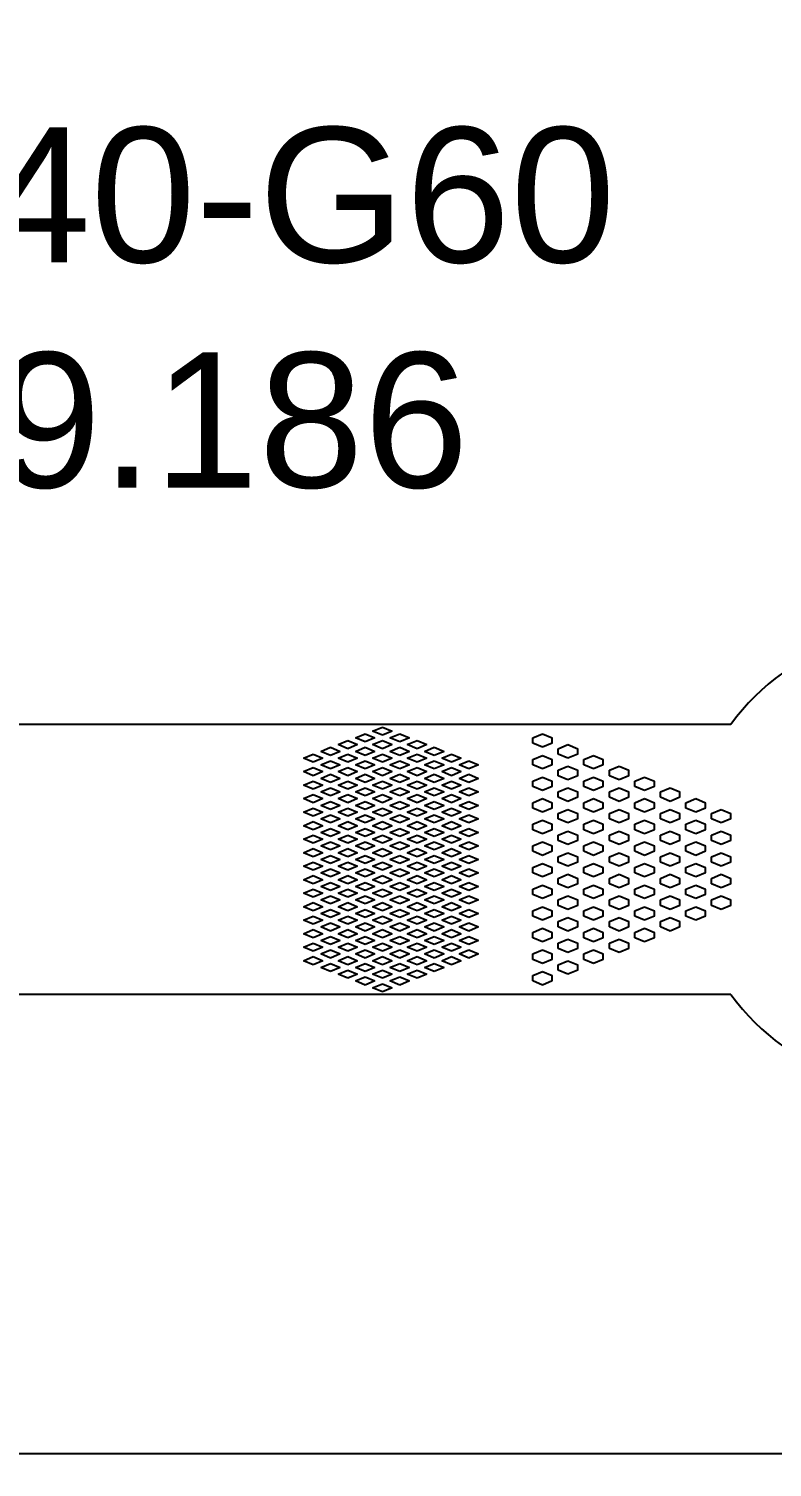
# Model space of a CAD drawing. Header units: inches. Extents: x -271009 to 5700, y -37000 to 38138.
# Drawn here: x -102472 to -99681, y 0 to 5405 of the extents above; entities that cross this region are included whole.
import ezdxf

# ---------------------------------------------------------------- set-up
doc = ezdxf.new("R2010")
doc.units = ezdxf.units.IN
doc.header["$MEASUREMENT"] = 0
doc.styles.get("Standard").update_dxf_attribs({"font": 'arial.ttf'})

msp = doc.modelspace()

# ---------------------------------------------------------------- linework, layer by layer
for p, q in [((-99835.5, 2791.3), (-102791.8, 2791.3)), ((-101180.9, 2765.9), (-101144.3, 2781.1)), ((-101144.3, 2750.7), (-101180.9, 2765.9)), ((-101144.3, 2781.1), (-101107.8, 2765.9)), ((-101107.8, 2765.9), (-101144.3, 2750.7)), ((-101375.8, 2689.8), (-101339.2, 2705)), ((-101339.2, 2705), (-101302.7, 2689.8)), ((-101310.8, 2715.1), (-101274.3, 2730.4)), ((-101274.3, 2699.9), (-101310.8, 2715.1)), ((-101274.3, 2730.4), (-101237.7, 2715.1)), ((-101237.7, 2715.1), (-101274.3, 2699.9)), ((-101245.8, 2740.5), (-101209.3, 2755.7)), ((-101209.3, 2725.3), (-101245.8, 2740.5)), ((-101245.8, 2689.8), (-101209.3, 2705)), ((-101209.3, 2755.7), (-101172.8, 2740.5)), ((-101172.8, 2740.5), (-101209.3, 2725.3)), ((-101209.3, 2705), (-101172.8, 2689.8)), ((-101180.9, 2715.1), (-101144.3, 2730.4)), ((-101144.3, 2699.9), (-101180.9, 2715.1)), ((-101144.3, 2730.4), (-101107.8, 2715.1)), ((-101107.8, 2715.1), (-101144.3, 2699.9)), ((-101115.9, 2740.5), (-101079.4, 2755.7)), ((-101079.4, 2725.3), (-101115.9, 2740.5)), ((-101115.9, 2689.8), (-101079.4, 2705)), ((-101079.4, 2755.7), (-101042.8, 2740.5)), ((-101042.8, 2740.5), (-101079.4, 2725.3)), ((-101079.4, 2705), (-101042.8, 2689.8)), ((-101051, 2715.1), (-101014.4, 2730.4)), ((-101014.4, 2699.9), (-101051, 2715.1)), ((-101014.4, 2730.4), (-100977.9, 2715.1)), ((-100977.9, 2715.1), (-101014.4, 2699.9)), ((-100986, 2689.8), (-100949.5, 2705)), ((-100949.5, 2705), (-100912.9, 2689.8)), ((-100580, 2740.5), (-100543.5, 2755.7)), ((-100580, 2720.2), (-100580, 2740.5)), ((-100543.5, 2705), (-100580, 2720.2)), ((-100543.5, 2755.7), (-100506.9, 2740.5)), ((-100506.9, 2720.2), (-100543.5, 2705)), ((-100506.9, 2720.2), (-100506.9, 2740.5)), ((-100484.1, 2699.9), (-100447.5, 2715.1)), ((-100447.5, 2715.1), (-100411, 2699.9)), ((-101440.7, 2664.4), (-101404.2, 2679.6)), ((-101404.2, 2649.2), (-101440.7, 2664.4)), ((-101404.2, 2679.6), (-101367.6, 2664.4)), ((-101367.6, 2664.4), (-101404.2, 2649.2)), ((-101339.2, 2674.5), (-101375.8, 2689.8)), ((-101375.8, 2639), (-101339.2, 2654.2)), ((-101302.7, 2689.8), (-101339.2, 2674.5)), ((-101339.2, 2654.2), (-101302.7, 2639)), ((-101310.8, 2664.4), (-101274.3, 2679.6)), ((-101274.3, 2649.2), (-101310.8, 2664.4)), ((-101274.3, 2679.6), (-101237.7, 2664.4)), ((-101237.7, 2664.4), (-101274.3, 2649.2)), ((-101209.3, 2674.5), (-101245.8, 2689.8)), ((-101245.8, 2639), (-101209.3, 2654.2)), ((-101172.8, 2689.8), (-101209.3, 2674.5)), ((-101209.3, 2654.2), (-101172.8, 2639)), ((-101180.9, 2664.4), (-101144.3, 2679.6)), ((-101144.3, 2649.2), (-101180.9, 2664.4)), ((-101144.3, 2679.6), (-101107.8, 2664.4)), ((-101107.8, 2664.4), (-101144.3, 2649.2)), ((-101079.4, 2674.5), (-101115.9, 2689.8)), ((-101115.9, 2639), (-101079.4, 2654.2)), ((-101042.8, 2689.8), (-101079.4, 2674.5)), ((-101079.4, 2654.2), (-101042.8, 2639)), ((-101051, 2664.4), (-101014.4, 2679.6)), ((-101014.4, 2649.2), (-101051, 2664.4)), ((-101014.4, 2679.6), (-100977.9, 2664.4)), ((-100977.9, 2664.4), (-101014.4, 2649.2)), ((-100949.5, 2674.5), (-100986, 2689.8)), ((-100986, 2639), (-100949.5, 2654.2)), ((-100912.9, 2689.8), (-100949.5, 2674.5)), ((-100949.5, 2654.2), (-100912.9, 2639)), ((-100921, 2664.4), (-100884.5, 2679.6)), ((-100884.5, 2649.2), (-100921, 2664.4)), ((-100884.5, 2679.6), (-100848, 2664.4)), ((-100848, 2664.4), (-100884.5, 2649.2)), ((-100856.1, 2639), (-100819.5, 2654.2)), ((-100819.5, 2654.2), (-100783, 2639)), ((-100580, 2659.3), (-100543.5, 2674.5)), ((-100580, 2639), (-100580, 2659.3)), ((-100543.5, 2674.5), (-100506.9, 2659.3)), ((-100506.9, 2639), (-100506.9, 2659.3)), ((-100484.1, 2679.6), (-100484.1, 2699.9)), ((-100447.5, 2664.4), (-100484.1, 2679.6)), ((-100411, 2679.6), (-100447.5, 2664.4)), ((-100411, 2679.6), (-100411, 2699.9)), ((-100388.2, 2659.3), (-100351.6, 2674.5)), ((-100388.2, 2639), (-100388.2, 2659.3)), ((-100351.6, 2674.5), (-100315.1, 2659.3)), ((-100315.1, 2639), (-100315.1, 2659.3)), ((-101440.7, 2613.6), (-101404.2, 2628.9)), ((-101404.2, 2598.4), (-101440.7, 2613.6)), ((-101404.2, 2628.9), (-101367.6, 2613.6)), ((-101367.6, 2613.6), (-101404.2, 2598.4)), ((-101339.2, 2623.8), (-101375.8, 2639)), ((-101375.8, 2588.3), (-101339.2, 2603.5)), ((-101302.7, 2639), (-101339.2, 2623.8)), ((-101339.2, 2603.5), (-101302.7, 2588.3)), ((-101310.8, 2613.6), (-101274.3, 2628.9)), ((-101274.3, 2598.4), (-101310.8, 2613.6)), ((-101274.3, 2628.9), (-101237.7, 2613.6)), ((-101237.7, 2613.6), (-101274.3, 2598.4)), ((-101209.3, 2623.8), (-101245.8, 2639)), ((-101245.8, 2588.3), (-101209.3, 2603.5)), ((-101172.8, 2639), (-101209.3, 2623.8)), ((-101209.3, 2603.5), (-101172.8, 2588.3)), ((-101180.9, 2613.6), (-101144.3, 2628.9)), ((-101144.3, 2598.4), (-101180.9, 2613.6)), ((-101144.3, 2628.9), (-101107.8, 2613.6)), ((-101107.8, 2613.6), (-101144.3, 2598.4)), ((-101079.4, 2623.8), (-101115.9, 2639)), ((-101115.9, 2588.3), (-101079.4, 2603.5)), ((-101042.8, 2639), (-101079.4, 2623.8)), ((-101079.4, 2603.5), (-101042.8, 2588.3)), ((-101051, 2613.6), (-101014.4, 2628.9)), ((-101014.4, 2598.4), (-101051, 2613.6)), ((-101014.4, 2628.9), (-100977.9, 2613.6)), ((-100977.9, 2613.6), (-101014.4, 2598.4)), ((-100949.5, 2623.8), (-100986, 2639)), ((-100986, 2588.3), (-100949.5, 2603.5)), ((-100912.9, 2639), (-100949.5, 2623.8)), ((-100949.5, 2603.5), (-100912.9, 2588.3)), ((-100921, 2613.6), (-100884.5, 2628.9)), ((-100884.5, 2598.4), (-100921, 2613.6)), ((-100884.5, 2628.9), (-100848, 2613.6)), ((-100848, 2613.6), (-100884.5, 2598.4)), ((-100819.5, 2623.8), (-100856.1, 2639)), ((-100856.1, 2588.3), (-100819.5, 2603.5)), ((-100783, 2639), (-100819.5, 2623.8)), ((-100819.5, 2603.5), (-100783, 2588.3)), ((-100543.5, 2623.8), (-100580, 2639)), ((-100506.9, 2639), (-100543.5, 2623.8)), ((-100484.1, 2618.7), (-100447.5, 2633.9)), ((-100484.1, 2598.4), (-100484.1, 2618.7)), ((-100447.5, 2583.2), (-100484.1, 2598.4)), ((-100447.5, 2633.9), (-100411, 2618.7)), ((-100411, 2598.4), (-100447.5, 2583.2)), ((-100411, 2598.4), (-100411, 2618.7)), ((-100351.6, 2623.8), (-100388.2, 2639)), ((-100315.1, 2639), (-100351.6, 2623.8)), ((-100292.2, 2618.7), (-100255.7, 2633.9)), ((-100292.2, 2598.4), (-100292.2, 2618.7)), ((-100255.7, 2583.2), (-100292.2, 2598.4)), ((-100255.7, 2633.9), (-100219.2, 2618.7)), ((-100219.2, 2598.4), (-100255.7, 2583.2)), ((-100219.2, 2598.4), (-100219.2, 2618.7)), ((-101440.7, 2562.9), (-101404.2, 2578.1)), ((-101404.2, 2547.7), (-101440.7, 2562.9)), ((-101404.2, 2578.1), (-101367.6, 2562.9)), ((-101367.6, 2562.9), (-101404.2, 2547.7)), ((-101339.2, 2573), (-101375.8, 2588.3)), ((-101375.8, 2537.5), (-101339.2, 2552.7)), ((-101302.7, 2588.3), (-101339.2, 2573)), ((-101339.2, 2552.7), (-101302.7, 2537.5)), ((-101310.8, 2562.9), (-101274.3, 2578.1)), ((-101274.3, 2547.7), (-101310.8, 2562.9)), ((-101274.3, 2578.1), (-101237.7, 2562.9)), ((-101237.7, 2562.9), (-101274.3, 2547.7)), ((-101209.3, 2573), (-101245.8, 2588.3)), ((-101245.8, 2537.5), (-101209.3, 2552.7)), ((-101172.8, 2588.3), (-101209.3, 2573)), ((-101209.3, 2552.7), (-101172.8, 2537.5)), ((-101180.9, 2562.9), (-101144.3, 2578.1)), ((-101144.3, 2547.7), (-101180.9, 2562.9)), ((-101144.3, 2578.1), (-101107.8, 2562.9)), ((-101107.8, 2562.9), (-101144.3, 2547.7)), ((-101079.4, 2573), (-101115.9, 2588.3)), ((-101115.9, 2537.5), (-101079.4, 2552.7)), ((-101042.8, 2588.3), (-101079.4, 2573)), ((-101079.4, 2552.7), (-101042.8, 2537.5)), ((-101051, 2562.9), (-101014.4, 2578.1)), ((-101014.4, 2547.7), (-101051, 2562.9)), ((-101014.4, 2578.1), (-100977.9, 2562.9)), ((-100977.9, 2562.9), (-101014.4, 2547.7)), ((-100949.5, 2573), (-100986, 2588.3)), ((-100986, 2537.5), (-100949.5, 2552.7)), ((-100912.9, 2588.3), (-100949.5, 2573)), ((-100949.5, 2552.7), (-100912.9, 2537.5)), ((-100921, 2562.9), (-100884.5, 2578.1)), ((-100884.5, 2547.7), (-100921, 2562.9)), ((-100884.5, 2578.1), (-100848, 2562.9)), ((-100848, 2562.9), (-100884.5, 2547.7)), ((-100819.5, 2573), (-100856.1, 2588.3)), ((-100856.1, 2537.5), (-100819.5, 2552.7)), ((-100783, 2588.3), (-100819.5, 2573)), ((-100819.5, 2552.7), (-100783, 2537.5)), ((-100580, 2578.1), (-100543.5, 2593.3)), ((-100580, 2557.8), (-100580, 2578.1)), ((-100543.5, 2542.6), (-100580, 2557.8)), ((-100543.5, 2593.3), (-100506.9, 2578.1)), ((-100506.9, 2557.8), (-100543.5, 2542.6)), ((-100506.9, 2557.8), (-100506.9, 2578.1)), ((-100484.1, 2537.5), (-100447.5, 2552.7)), ((-100447.5, 2552.7), (-100411, 2537.5)), ((-100388.2, 2578.1), (-100351.6, 2593.3)), ((-100388.2, 2557.8), (-100388.2, 2578.1)), ((-100351.6, 2542.6), (-100388.2, 2557.8)), ((-100351.6, 2593.3), (-100315.1, 2578.1)), ((-100315.1, 2557.8), (-100351.6, 2542.6)), ((-100315.1, 2557.8), (-100315.1, 2578.1)), ((-100292.2, 2537.5), (-100255.7, 2552.7)), ((-100255.7, 2552.7), (-100219.2, 2537.5)), ((-100196.3, 2578.1), (-100159.8, 2593.3)), ((-100196.3, 2557.8), (-100196.3, 2578.1)), ((-100159.8, 2542.6), (-100196.3, 2557.8)), ((-100159.8, 2593.3), (-100123.2, 2578.1)), ((-100123.2, 2557.8), (-100159.8, 2542.6)), ((-100123.2, 2557.8), (-100123.2, 2578.1)), ((-100100.4, 2537.5), (-100063.9, 2552.7)), ((-100063.9, 2552.7), (-100027.3, 2537.5)), ((-101440.7, 2512.1), (-101404.2, 2527.4)), ((-101404.2, 2496.9), (-101440.7, 2512.1)), ((-101404.2, 2527.4), (-101367.6, 2512.1)), ((-101367.6, 2512.1), (-101404.2, 2496.9)), ((-101339.2, 2522.3), (-101375.8, 2537.5)), ((-101375.8, 2486.8), (-101339.2, 2502)), ((-101339.2, 2471.5), (-101375.8, 2486.8)), ((-101302.7, 2537.5), (-101339.2, 2522.3)), ((-101339.2, 2502), (-101302.7, 2486.8)), ((-101302.7, 2486.8), (-101339.2, 2471.5)), ((-101310.8, 2512.1), (-101274.3, 2527.4)), ((-101274.3, 2496.9), (-101310.8, 2512.1)), ((-101274.3, 2527.4), (-101237.7, 2512.1)), ((-101237.7, 2512.1), (-101274.3, 2496.9)), ((-101209.3, 2522.3), (-101245.8, 2537.5)), ((-101245.8, 2486.8), (-101209.3, 2502)), ((-101209.3, 2471.5), (-101245.8, 2486.8)), ((-101172.8, 2537.5), (-101209.3, 2522.3)), ((-101209.3, 2502), (-101172.8, 2486.8)), ((-101172.8, 2486.8), (-101209.3, 2471.5)), ((-101180.9, 2512.1), (-101144.3, 2527.4)), ((-101144.3, 2496.9), (-101180.9, 2512.1)), ((-101144.3, 2527.4), (-101107.8, 2512.1)), ((-101107.8, 2512.1), (-101144.3, 2496.9)), ((-101079.4, 2522.3), (-101115.9, 2537.5)), ((-101115.9, 2486.8), (-101079.4, 2502)), ((-101079.4, 2471.5), (-101115.9, 2486.8)), ((-101042.8, 2537.5), (-101079.4, 2522.3)), ((-101079.4, 2502), (-101042.8, 2486.8)), ((-101042.8, 2486.8), (-101079.4, 2471.5)), ((-101051, 2512.1), (-101014.4, 2527.4)), ((-101014.4, 2496.9), (-101051, 2512.1)), ((-101014.4, 2527.4), (-100977.9, 2512.1)), ((-100977.9, 2512.1), (-101014.4, 2496.9)), ((-100949.5, 2522.3), (-100986, 2537.5)), ((-100986, 2486.8), (-100949.5, 2502)), ((-100949.5, 2471.5), (-100986, 2486.8)), ((-100912.9, 2537.5), (-100949.5, 2522.3)), ((-100949.5, 2502), (-100912.9, 2486.8)), ((-100912.9, 2486.8), (-100949.5, 2471.5)), ((-100921, 2512.1), (-100884.5, 2527.4)), ((-100884.5, 2496.9), (-100921, 2512.1)), ((-100884.5, 2527.4), (-100848, 2512.1)), ((-100848, 2512.1), (-100884.5, 2496.9)), ((-100819.5, 2522.3), (-100856.1, 2537.5)), ((-100856.1, 2486.8), (-100819.5, 2502)), ((-100819.5, 2471.5), (-100856.1, 2486.8)), ((-100783, 2537.5), (-100819.5, 2522.3)), ((-100819.5, 2502), (-100783, 2486.8)), ((-100783, 2486.8), (-100819.5, 2471.5)), ((-100580, 2496.9), (-100543.5, 2512.1)), ((-100580, 2476.6), (-100580, 2496.9)), ((-100543.5, 2512.1), (-100506.9, 2496.9)), ((-100506.9, 2476.6), (-100506.9, 2496.9)), ((-100484.1, 2517.2), (-100484.1, 2537.5)), ((-100447.5, 2502), (-100484.1, 2517.2)), ((-100411, 2517.2), (-100447.5, 2502)), ((-100411, 2517.2), (-100411, 2537.5)), ((-100388.2, 2496.9), (-100351.6, 2512.1)), ((-100388.2, 2476.6), (-100388.2, 2496.9)), ((-100351.6, 2512.1), (-100315.1, 2496.9)), ((-100315.1, 2476.6), (-100315.1, 2496.9)), ((-100292.2, 2517.2), (-100292.2, 2537.5)), ((-100255.7, 2502), (-100292.2, 2517.2)), ((-100219.2, 2517.2), (-100255.7, 2502)), ((-100219.2, 2517.2), (-100219.2, 2537.5)), ((-100196.3, 2496.9), (-100159.8, 2512.1)), ((-100196.3, 2476.6), (-100196.3, 2496.9)), ((-100159.8, 2512.1), (-100123.2, 2496.9)), ((-100123.2, 2476.6), (-100123.2, 2496.9)), ((-100100.4, 2517.2), (-100100.4, 2537.5)), ((-100063.9, 2502), (-100100.4, 2517.2)), ((-100027.3, 2517.2), (-100063.9, 2502)), ((-100027.3, 2517.2), (-100027.3, 2537.5)), ((-100004.5, 2496.9), (-99968, 2512.1)), ((-100004.5, 2476.6), (-100004.5, 2496.9)), ((-99968, 2512.1), (-99931.4, 2496.9)), ((-99931.4, 2476.6), (-99931.4, 2496.9)), ((-101440.7, 2461.4), (-101404.2, 2476.6)), ((-101404.2, 2446.2), (-101440.7, 2461.4)), ((-101404.2, 2476.6), (-101367.6, 2461.4)), ((-101367.6, 2461.4), (-101404.2, 2446.2)), ((-101375.8, 2436), (-101339.2, 2451.2)), ((-101339.2, 2420.8), (-101375.8, 2436)), ((-101339.2, 2451.2), (-101302.7, 2436)), ((-101302.7, 2436), (-101339.2, 2420.8)), ((-101310.8, 2461.4), (-101274.3, 2476.6)), ((-101274.3, 2446.2), (-101310.8, 2461.4)), ((-101274.3, 2476.6), (-101237.7, 2461.4)), ((-101237.7, 2461.4), (-101274.3, 2446.2)), ((-101245.8, 2436), (-101209.3, 2451.2)), ((-101209.3, 2420.8), (-101245.8, 2436)), ((-101209.3, 2451.2), (-101172.8, 2436)), ((-101172.8, 2436), (-101209.3, 2420.8)), ((-101180.9, 2461.4), (-101144.3, 2476.6)), ((-101144.3, 2446.2), (-101180.9, 2461.4)), ((-101144.3, 2476.6), (-101107.8, 2461.4)), ((-101107.8, 2461.4), (-101144.3, 2446.2)), ((-101115.9, 2436), (-101079.4, 2451.2)), ((-101079.4, 2420.8), (-101115.9, 2436)), ((-101079.4, 2451.2), (-101042.8, 2436)), ((-101042.8, 2436), (-101079.4, 2420.8)), ((-101051, 2461.4), (-101014.4, 2476.6)), ((-101014.4, 2446.2), (-101051, 2461.4)), ((-101014.4, 2476.6), (-100977.9, 2461.4)), ((-100977.9, 2461.4), (-101014.4, 2446.2)), ((-100986, 2436), (-100949.5, 2451.2)), ((-100949.5, 2420.8), (-100986, 2436)), ((-100949.5, 2451.2), (-100912.9, 2436)), ((-100912.9, 2436), (-100949.5, 2420.8)), ((-100921, 2461.4), (-100884.5, 2476.6)), ((-100884.5, 2446.2), (-100921, 2461.4)), ((-100884.5, 2476.6), (-100848, 2461.4)), ((-100848, 2461.4), (-100884.5, 2446.2)), ((-100856.1, 2436), (-100819.5, 2451.2)), ((-100819.5, 2420.8), (-100856.1, 2436)), ((-100819.5, 2451.2), (-100783, 2436)), ((-100783, 2436), (-100819.5, 2420.8)), ((-100543.5, 2461.4), (-100580, 2476.6)), ((-100506.9, 2476.6), (-100543.5, 2461.4)), ((-100484.1, 2456.3), (-100447.5, 2471.5)), ((-100484.1, 2436), (-100484.1, 2456.3)), ((-100447.5, 2420.8), (-100484.1, 2436)), ((-100447.5, 2471.5), (-100411, 2456.3)), ((-100411, 2436), (-100447.5, 2420.8)), ((-100411, 2436), (-100411, 2456.3)), ((-100351.6, 2461.4), (-100388.2, 2476.6)), ((-100315.1, 2476.6), (-100351.6, 2461.4)), ((-100292.2, 2456.3), (-100255.7, 2471.5)), ((-100292.2, 2436), (-100292.2, 2456.3)), ((-100255.7, 2420.8), (-100292.2, 2436)), ((-100255.7, 2471.5), (-100219.2, 2456.3)), ((-100219.2, 2436), (-100255.7, 2420.8)), ((-100219.2, 2436), (-100219.2, 2456.3)), ((-100159.8, 2461.4), (-100196.3, 2476.6)), ((-100123.2, 2476.6), (-100159.8, 2461.4)), ((-100100.4, 2456.3), (-100063.9, 2471.5)), ((-100100.4, 2436), (-100100.4, 2456.3)), ((-100063.9, 2420.8), (-100100.4, 2436)), ((-100063.9, 2471.5), (-100027.3, 2456.3)), ((-100027.3, 2436), (-100063.9, 2420.8)), ((-100027.3, 2436), (-100027.3, 2456.3)), ((-99968, 2461.4), (-100004.5, 2476.6)), ((-99931.4, 2476.6), (-99968, 2461.4)), ((-99908.6, 2456.3), (-99872, 2471.5)), ((-99908.6, 2436), (-99908.6, 2456.3)), ((-99872, 2420.8), (-99908.6, 2436)), ((-99872, 2471.5), (-99835.5, 2456.3)), ((-99835.5, 2436), (-99872, 2420.8)), ((-99835.5, 2436), (-99835.5, 2456.3)), ((-101440.7, 2410.6), (-101404.2, 2425.9)), ((-101404.2, 2395.4), (-101440.7, 2410.6)), ((-101404.2, 2425.9), (-101367.6, 2410.6)), ((-101367.6, 2410.6), (-101404.2, 2395.4)), ((-101375.8, 2385.3), (-101339.2, 2400.5)), ((-101339.2, 2370), (-101375.8, 2385.3)), ((-101339.2, 2400.5), (-101302.7, 2385.3)), ((-101302.7, 2385.3), (-101339.2, 2370)), ((-101310.8, 2410.6), (-101274.3, 2425.9)), ((-101274.3, 2395.4), (-101310.8, 2410.6)), ((-101274.3, 2425.9), (-101237.7, 2410.6)), ((-101237.7, 2410.6), (-101274.3, 2395.4)), ((-101245.8, 2385.3), (-101209.3, 2400.5)), ((-101209.3, 2370), (-101245.8, 2385.3)), ((-101209.3, 2400.5), (-101172.8, 2385.3)), ((-101172.8, 2385.3), (-101209.3, 2370)), ((-101180.9, 2410.6), (-101144.3, 2425.9)), ((-101144.3, 2395.4), (-101180.9, 2410.6)), ((-101144.3, 2425.9), (-101107.8, 2410.6)), ((-101107.8, 2410.6), (-101144.3, 2395.4)), ((-101115.9, 2385.3), (-101079.4, 2400.5)), ((-101079.4, 2370), (-101115.9, 2385.3)), ((-101079.4, 2400.5), (-101042.8, 2385.3)), ((-101042.8, 2385.3), (-101079.4, 2370)), ((-101051, 2410.6), (-101014.4, 2425.9)), ((-101014.4, 2395.4), (-101051, 2410.6)), ((-101014.4, 2425.9), (-100977.9, 2410.6)), ((-100977.9, 2410.6), (-101014.4, 2395.4)), ((-100986, 2385.3), (-100949.5, 2400.5)), ((-100949.5, 2370), (-100986, 2385.3)), ((-100949.5, 2400.5), (-100912.9, 2385.3)), ((-100912.9, 2385.3), (-100949.5, 2370)), ((-100921, 2410.6), (-100884.5, 2425.9)), ((-100884.5, 2395.4), (-100921, 2410.6)), ((-100884.5, 2425.9), (-100848, 2410.6)), ((-100848, 2410.6), (-100884.5, 2395.4)), ((-100856.1, 2385.3), (-100819.5, 2400.5)), ((-100819.5, 2370), (-100856.1, 2385.3)), ((-100819.5, 2400.5), (-100783, 2385.3)), ((-100783, 2385.3), (-100819.5, 2370)), ((-100580, 2415.7), (-100543.5, 2430.9)), ((-100580, 2395.4), (-100580, 2415.7)), ((-100543.5, 2380.2), (-100580, 2395.4)), ((-100543.5, 2430.9), (-100506.9, 2415.7)), ((-100506.9, 2395.4), (-100543.5, 2380.2)), ((-100506.9, 2395.4), (-100506.9, 2415.7)), ((-100484.1, 2375.1), (-100447.5, 2390.3)), ((-100447.5, 2390.3), (-100411, 2375.1)), ((-100388.2, 2415.7), (-100351.6, 2430.9)), ((-100388.2, 2395.4), (-100388.2, 2415.7)), ((-100351.6, 2380.2), (-100388.2, 2395.4)), ((-100351.6, 2430.9), (-100315.1, 2415.7)), ((-100315.1, 2395.4), (-100351.6, 2380.2)), ((-100315.1, 2395.4), (-100315.1, 2415.7)), ((-100292.2, 2375.1), (-100255.7, 2390.3)), ((-100255.7, 2390.3), (-100219.2, 2375.1)), ((-100196.3, 2415.7), (-100159.8, 2430.9)), ((-100196.3, 2395.4), (-100196.3, 2415.7)), ((-100159.8, 2380.2), (-100196.3, 2395.4)), ((-100159.8, 2430.9), (-100123.2, 2415.7)), ((-100123.2, 2395.4), (-100159.8, 2380.2)), ((-100123.2, 2395.4), (-100123.2, 2415.7)), ((-100100.4, 2375.1), (-100063.9, 2390.3)), ((-100063.9, 2390.3), (-100027.3, 2375.1)), ((-100004.5, 2415.7), (-99968, 2430.9)), ((-100004.5, 2395.4), (-100004.5, 2415.7)), ((-99968, 2380.2), (-100004.5, 2395.4)), ((-99968, 2430.9), (-99931.4, 2415.7)), ((-99931.4, 2395.4), (-99968, 2380.2)), ((-99931.4, 2395.4), (-99931.4, 2415.7)), ((-99908.6, 2375.1), (-99872, 2390.3)), ((-99872, 2390.3), (-99835.5, 2375.1)), ((-101440.7, 2359.9), (-101404.2, 2375.1)), ((-101404.2, 2344.7), (-101440.7, 2359.9)), ((-101440.7, 2309.1), (-101404.2, 2324.4)), ((-101404.2, 2375.1), (-101367.6, 2359.9)), ((-101367.6, 2359.9), (-101404.2, 2344.7)), ((-101404.2, 2324.4), (-101367.6, 2309.1)), ((-101375.8, 2334.5), (-101339.2, 2349.7)), ((-101339.2, 2319.3), (-101375.8, 2334.5)), ((-101339.2, 2349.7), (-101302.7, 2334.5)), ((-101302.7, 2334.5), (-101339.2, 2319.3)), ((-101310.8, 2359.9), (-101274.3, 2375.1)), ((-101274.3, 2344.7), (-101310.8, 2359.9)), ((-101310.8, 2309.1), (-101274.3, 2324.4)), ((-101274.3, 2375.1), (-101237.7, 2359.9)), ((-101237.7, 2359.9), (-101274.3, 2344.7)), ((-101274.3, 2324.4), (-101237.7, 2309.1)), ((-101245.8, 2334.5), (-101209.3, 2349.7)), ((-101209.3, 2319.3), (-101245.8, 2334.5)), ((-101209.3, 2349.7), (-101172.8, 2334.5)), ((-101172.8, 2334.5), (-101209.3, 2319.3)), ((-101180.9, 2359.9), (-101144.3, 2375.1)), ((-101144.3, 2344.7), (-101180.9, 2359.9)), ((-101180.9, 2309.1), (-101144.3, 2324.4)), ((-101144.3, 2375.1), (-101107.8, 2359.9)), ((-101107.8, 2359.9), (-101144.3, 2344.7)), ((-101144.3, 2324.4), (-101107.8, 2309.1)), ((-101115.9, 2334.5), (-101079.4, 2349.7)), ((-101079.4, 2319.3), (-101115.9, 2334.5)), ((-101079.4, 2349.7), (-101042.8, 2334.5)), ((-101042.8, 2334.5), (-101079.4, 2319.3)), ((-101051, 2359.9), (-101014.4, 2375.1)), ((-101014.4, 2344.7), (-101051, 2359.9)), ((-101051, 2309.1), (-101014.4, 2324.4)), ((-101014.4, 2375.1), (-100977.9, 2359.9)), ((-100977.9, 2359.9), (-101014.4, 2344.7)), ((-101014.4, 2324.4), (-100977.9, 2309.1)), ((-100986, 2334.5), (-100949.5, 2349.7)), ((-100949.5, 2319.3), (-100986, 2334.5)), ((-100949.5, 2349.7), (-100912.9, 2334.5)), ((-100912.9, 2334.5), (-100949.5, 2319.3)), ((-100921, 2359.9), (-100884.5, 2375.1)), ((-100884.5, 2344.7), (-100921, 2359.9)), ((-100921, 2309.1), (-100884.5, 2324.4)), ((-100884.5, 2375.1), (-100848, 2359.9)), ((-100848, 2359.9), (-100884.5, 2344.7)), ((-100884.5, 2324.4), (-100848, 2309.1)), ((-100856.1, 2334.5), (-100819.5, 2349.7)), ((-100819.5, 2319.3), (-100856.1, 2334.5)), ((-100819.5, 2349.7), (-100783, 2334.5)), ((-100783, 2334.5), (-100819.5, 2319.3)), ((-100580, 2334.5), (-100543.5, 2349.7)), ((-100580, 2314.2), (-100580, 2334.5)), ((-100543.5, 2349.7), (-100506.9, 2334.5)), ((-100506.9, 2314.2), (-100506.9, 2334.5)), ((-100484.1, 2354.8), (-100484.1, 2375.1)), ((-100447.5, 2339.6), (-100484.1, 2354.8)), ((-100411, 2354.8), (-100447.5, 2339.6)), ((-100411, 2354.8), (-100411, 2375.1)), ((-100388.2, 2334.5), (-100351.6, 2349.7)), ((-100388.2, 2314.2), (-100388.2, 2334.5)), ((-100351.6, 2349.7), (-100315.1, 2334.5)), ((-100315.1, 2314.2), (-100315.1, 2334.5)), ((-100292.2, 2354.8), (-100292.2, 2375.1)), ((-100255.7, 2339.6), (-100292.2, 2354.8)), ((-100219.2, 2354.8), (-100255.7, 2339.6)), ((-100219.2, 2354.8), (-100219.2, 2375.1)), ((-100196.3, 2334.5), (-100159.8, 2349.7)), ((-100196.3, 2314.2), (-100196.3, 2334.5)), ((-100159.8, 2349.7), (-100123.2, 2334.5)), ((-100123.2, 2314.2), (-100123.2, 2334.5)), ((-100100.4, 2354.8), (-100100.4, 2375.1)), ((-100063.9, 2339.6), (-100100.4, 2354.8)), ((-100027.3, 2354.8), (-100063.9, 2339.6)), ((-100027.3, 2354.8), (-100027.3, 2375.1)), ((-100004.5, 2334.5), (-99968, 2349.7)), ((-100004.5, 2314.2), (-100004.5, 2334.5)), ((-99968, 2349.7), (-99931.4, 2334.5)), ((-99931.4, 2314.2), (-99931.4, 2334.5)), ((-99908.6, 2354.8), (-99908.6, 2375.1)), ((-99872, 2339.6), (-99908.6, 2354.8)), ((-99835.5, 2354.8), (-99872, 2339.6)), ((-99835.5, 2354.8), (-99835.5, 2375.1)), ((-101404.2, 2293.9), (-101440.7, 2309.1)), ((-101440.7, 2258.4), (-101404.2, 2273.6)), ((-101367.6, 2309.1), (-101404.2, 2293.9)), ((-101404.2, 2273.6), (-101367.6, 2258.4)), ((-101375.8, 2283.8), (-101339.2, 2299)), ((-101339.2, 2268.5), (-101375.8, 2283.8)), ((-101339.2, 2299), (-101302.7, 2283.8)), ((-101302.7, 2283.8), (-101339.2, 2268.5)), ((-101274.3, 2293.9), (-101310.8, 2309.1)), ((-101310.8, 2258.4), (-101274.3, 2273.6)), ((-101237.7, 2309.1), (-101274.3, 2293.9)), ((-101274.3, 2273.6), (-101237.7, 2258.4)), ((-101245.8, 2283.8), (-101209.3, 2299)), ((-101209.3, 2268.5), (-101245.8, 2283.8)), ((-101209.3, 2299), (-101172.8, 2283.8)), ((-101172.8, 2283.8), (-101209.3, 2268.5)), ((-101144.3, 2293.9), (-101180.9, 2309.1)), ((-101180.9, 2258.4), (-101144.3, 2273.6)), ((-101107.8, 2309.1), (-101144.3, 2293.9)), ((-101144.3, 2273.6), (-101107.8, 2258.4)), ((-101115.9, 2283.8), (-101079.4, 2299)), ((-101079.4, 2268.5), (-101115.9, 2283.8)), ((-101079.4, 2299), (-101042.8, 2283.8)), ((-101042.8, 2283.8), (-101079.4, 2268.5)), ((-101014.4, 2293.9), (-101051, 2309.1)), ((-101051, 2258.4), (-101014.4, 2273.6)), ((-100977.9, 2309.1), (-101014.4, 2293.9)), ((-101014.4, 2273.6), (-100977.9, 2258.4)), ((-100986, 2283.8), (-100949.5, 2299)), ((-100949.5, 2268.5), (-100986, 2283.8)), ((-100949.5, 2299), (-100912.9, 2283.8)), ((-100912.9, 2283.8), (-100949.5, 2268.5)), ((-100884.5, 2293.9), (-100921, 2309.1)), ((-100921, 2258.4), (-100884.5, 2273.6)), ((-100848, 2309.1), (-100884.5, 2293.9)), ((-100884.5, 2273.6), (-100848, 2258.4)), ((-100856.1, 2283.8), (-100819.5, 2299)), ((-100819.5, 2268.5), (-100856.1, 2283.8)), ((-100819.5, 2299), (-100783, 2283.8)), ((-100783, 2283.8), (-100819.5, 2268.5)), ((-100543.5, 2299), (-100580, 2314.2)), ((-100506.9, 2314.2), (-100543.5, 2299)), ((-100484.1, 2293.9), (-100447.5, 2309.1)), ((-100484.1, 2273.6), (-100484.1, 2293.9)), ((-100447.5, 2258.4), (-100484.1, 2273.6)), ((-100447.5, 2309.1), (-100411, 2293.9)), ((-100411, 2273.6), (-100447.5, 2258.4)), ((-100411, 2273.6), (-100411, 2293.9)), ((-100351.6, 2299), (-100388.2, 2314.2)), ((-100315.1, 2314.2), (-100351.6, 2299)), ((-100292.2, 2293.9), (-100255.7, 2309.1)), ((-100292.2, 2273.6), (-100292.2, 2293.9)), ((-100255.7, 2258.4), (-100292.2, 2273.6)), ((-100255.7, 2309.1), (-100219.2, 2293.9)), ((-100219.2, 2273.6), (-100255.7, 2258.4)), ((-100219.2, 2273.6), (-100219.2, 2293.9)), ((-100159.8, 2299), (-100196.3, 2314.2)), ((-100123.2, 2314.2), (-100159.8, 2299)), ((-100100.4, 2293.9), (-100063.9, 2309.1)), ((-100100.4, 2273.6), (-100100.4, 2293.9)), ((-100063.9, 2258.4), (-100100.4, 2273.6)), ((-100063.9, 2309.1), (-100027.3, 2293.9)), ((-100027.3, 2273.6), (-100063.9, 2258.4)), ((-100027.3, 2273.6), (-100027.3, 2293.9)), ((-99968, 2299), (-100004.5, 2314.2)), ((-99931.4, 2314.2), (-99968, 2299)), ((-99908.6, 2293.9), (-99872, 2309.1)), ((-99908.6, 2273.6), (-99908.6, 2293.9)), ((-99872, 2258.4), (-99908.6, 2273.6)), ((-99872, 2309.1), (-99835.5, 2293.9)), ((-99835.5, 2273.6), (-99872, 2258.4)), ((-99835.5, 2273.6), (-99835.5, 2293.9)), ((-101404.2, 2243.2), (-101440.7, 2258.4)), ((-101440.7, 2207.6), (-101404.2, 2222.9)), ((-101367.6, 2258.4), (-101404.2, 2243.2)), ((-101404.2, 2222.9), (-101367.6, 2207.6)), ((-101375.8, 2233), (-101339.2, 2248.2)), ((-101339.2, 2217.8), (-101375.8, 2233)), ((-101339.2, 2248.2), (-101302.7, 2233)), ((-101302.7, 2233), (-101339.2, 2217.8)), ((-101274.3, 2243.2), (-101310.8, 2258.4)), ((-101310.8, 2207.6), (-101274.3, 2222.9)), ((-101237.7, 2258.4), (-101274.3, 2243.2)), ((-101274.3, 2222.9), (-101237.7, 2207.6)), ((-101245.8, 2233), (-101209.3, 2248.2)), ((-101209.3, 2217.8), (-101245.8, 2233)), ((-101209.3, 2248.2), (-101172.8, 2233)), ((-101172.8, 2233), (-101209.3, 2217.8)), ((-101144.3, 2243.2), (-101180.9, 2258.4)), ((-101180.9, 2207.6), (-101144.3, 2222.9)), ((-101107.8, 2258.4), (-101144.3, 2243.2)), ((-101144.3, 2222.9), (-101107.8, 2207.6)), ((-101115.9, 2233), (-101079.4, 2248.2)), ((-101079.4, 2217.8), (-101115.9, 2233)), ((-101079.4, 2248.2), (-101042.8, 2233)), ((-101042.8, 2233), (-101079.4, 2217.8)), ((-101014.4, 2243.2), (-101051, 2258.4)), ((-101051, 2207.6), (-101014.4, 2222.9)), ((-100977.9, 2258.4), (-101014.4, 2243.2)), ((-101014.4, 2222.9), (-100977.9, 2207.6)), ((-100986, 2233), (-100949.5, 2248.2)), ((-100949.5, 2217.8), (-100986, 2233)), ((-100949.5, 2248.2), (-100912.9, 2233)), ((-100912.9, 2233), (-100949.5, 2217.8)), ((-100884.5, 2243.2), (-100921, 2258.4)), ((-100921, 2207.6), (-100884.5, 2222.9)), ((-100848, 2258.4), (-100884.5, 2243.2)), ((-100884.5, 2222.9), (-100848, 2207.6)), ((-100856.1, 2233), (-100819.5, 2248.2)), ((-100819.5, 2217.8), (-100856.1, 2233)), ((-100819.5, 2248.2), (-100783, 2233)), ((-100783, 2233), (-100819.5, 2217.8)), ((-100580, 2253.3), (-100543.5, 2268.5)), ((-100580, 2233), (-100580, 2253.3)), ((-100543.5, 2217.8), (-100580, 2233)), ((-100543.5, 2268.5), (-100506.9, 2253.3)), ((-100506.9, 2233), (-100543.5, 2217.8)), ((-100506.9, 2233), (-100506.9, 2253.3)), ((-100484.1, 2212.7), (-100447.5, 2227.9)), ((-100447.5, 2227.9), (-100411, 2212.7)), ((-100388.2, 2253.3), (-100351.6, 2268.5)), ((-100388.2, 2233), (-100388.2, 2253.3)), ((-100351.6, 2217.8), (-100388.2, 2233)), ((-100351.6, 2268.5), (-100315.1, 2253.3)), ((-100315.1, 2233), (-100351.6, 2217.8)), ((-100315.1, 2233), (-100315.1, 2253.3)), ((-100292.2, 2212.7), (-100255.7, 2227.9)), ((-100255.7, 2227.9), (-100219.2, 2212.7)), ((-100196.3, 2253.3), (-100159.8, 2268.5)), ((-100196.3, 2233), (-100196.3, 2253.3)), ((-100159.8, 2217.8), (-100196.3, 2233)), ((-100159.8, 2268.5), (-100123.2, 2253.3)), ((-100123.2, 2233), (-100159.8, 2217.8)), ((-100123.2, 2233), (-100123.2, 2253.3)), ((-100100.4, 2212.7), (-100063.9, 2227.9)), ((-100063.9, 2227.9), (-100027.3, 2212.7)), ((-100004.5, 2253.3), (-99968, 2268.5)), ((-100004.5, 2233), (-100004.5, 2253.3)), ((-99968, 2217.8), (-100004.5, 2233)), ((-99968, 2268.5), (-99931.4, 2253.3)), ((-99931.4, 2233), (-99968, 2217.8)), ((-99931.4, 2233), (-99931.4, 2253.3)), ((-99908.6, 2212.7), (-99872, 2227.9)), ((-99872, 2227.9), (-99835.5, 2212.7)), ((-101404.2, 2192.4), (-101440.7, 2207.6)), ((-101440.7, 2156.9), (-101404.2, 2172.1)), ((-101367.6, 2207.6), (-101404.2, 2192.4)), ((-101404.2, 2172.1), (-101367.6, 2156.9)), ((-101375.8, 2182.3), (-101339.2, 2197.5)), ((-101339.2, 2167), (-101375.8, 2182.3)), ((-101339.2, 2197.5), (-101302.7, 2182.3)), ((-101302.7, 2182.3), (-101339.2, 2167)), ((-101274.3, 2192.4), (-101310.8, 2207.6)), ((-101310.8, 2156.9), (-101274.3, 2172.1)), ((-101237.7, 2207.6), (-101274.3, 2192.4)), ((-101274.3, 2172.1), (-101237.7, 2156.9)), ((-101245.8, 2182.3), (-101209.3, 2197.5)), ((-101209.3, 2167), (-101245.8, 2182.3)), ((-101209.3, 2197.5), (-101172.8, 2182.3)), ((-101172.8, 2182.3), (-101209.3, 2167)), ((-101144.3, 2192.4), (-101180.9, 2207.6)), ((-101180.9, 2156.9), (-101144.3, 2172.1)), ((-101107.8, 2207.6), (-101144.3, 2192.4)), ((-101144.3, 2172.1), (-101107.8, 2156.9)), ((-101115.9, 2182.3), (-101079.4, 2197.5)), ((-101079.4, 2167), (-101115.9, 2182.3)), ((-101079.4, 2197.5), (-101042.8, 2182.3)), ((-101042.8, 2182.3), (-101079.4, 2167)), ((-101014.4, 2192.4), (-101051, 2207.6)), ((-101051, 2156.9), (-101014.4, 2172.1)), ((-100977.9, 2207.6), (-101014.4, 2192.4)), ((-101014.4, 2172.1), (-100977.9, 2156.9)), ((-100986, 2182.3), (-100949.5, 2197.5)), ((-100949.5, 2167), (-100986, 2182.3)), ((-100949.5, 2197.5), (-100912.9, 2182.3)), ((-100912.9, 2182.3), (-100949.5, 2167)), ((-100884.5, 2192.4), (-100921, 2207.6)), ((-100921, 2156.9), (-100884.5, 2172.1)), ((-100848, 2207.6), (-100884.5, 2192.4)), ((-100884.5, 2172.1), (-100848, 2156.9)), ((-100856.1, 2182.3), (-100819.5, 2197.5)), ((-100819.5, 2167), (-100856.1, 2182.3)), ((-100819.5, 2197.5), (-100783, 2182.3)), ((-100783, 2182.3), (-100819.5, 2167)), ((-100580, 2172.1), (-100543.5, 2187.3)), ((-100580, 2151.8), (-100580, 2172.1)), ((-100543.5, 2187.3), (-100506.9, 2172.1)), ((-100506.9, 2151.8), (-100506.9, 2172.1)), ((-100484.1, 2192.4), (-100484.1, 2212.7)), ((-100447.5, 2177.2), (-100484.1, 2192.4)), ((-100411, 2192.4), (-100447.5, 2177.2)), ((-100411, 2192.4), (-100411, 2212.7)), ((-100388.2, 2172.1), (-100351.6, 2187.3)), ((-100388.2, 2151.8), (-100388.2, 2172.1)), ((-100351.6, 2187.3), (-100315.1, 2172.1)), ((-100315.1, 2151.8), (-100315.1, 2172.1)), ((-100292.2, 2192.4), (-100292.2, 2212.7)), ((-100255.7, 2177.2), (-100292.2, 2192.4)), ((-100219.2, 2192.4), (-100255.7, 2177.2)), ((-100219.2, 2192.4), (-100219.2, 2212.7)), ((-100196.3, 2172.1), (-100159.8, 2187.3)), ((-100196.3, 2151.8), (-100196.3, 2172.1)), ((-100159.8, 2187.3), (-100123.2, 2172.1)), ((-100123.2, 2151.8), (-100123.2, 2172.1)), ((-100100.4, 2192.4), (-100100.4, 2212.7)), ((-100063.9, 2177.2), (-100100.4, 2192.4)), ((-100027.3, 2192.4), (-100063.9, 2177.2)), ((-100027.3, 2192.4), (-100027.3, 2212.7)), ((-100004.5, 2172.1), (-99968, 2187.3)), ((-100004.5, 2151.8), (-100004.5, 2172.1)), ((-99968, 2187.3), (-99931.4, 2172.1)), ((-99931.4, 2151.8), (-99931.4, 2172.1)), ((-99908.6, 2192.4), (-99908.6, 2212.7)), ((-99872, 2177.2), (-99908.6, 2192.4)), ((-99835.5, 2192.4), (-99872, 2177.2)), ((-99835.5, 2192.4), (-99835.5, 2212.7)), ((-101404.2, 2141.7), (-101440.7, 2156.9)), ((-101440.7, 2106.1), (-101404.2, 2121.4)), ((-101367.6, 2156.9), (-101404.2, 2141.7)), ((-101404.2, 2121.4), (-101367.6, 2106.1)), ((-101375.8, 2131.5), (-101339.2, 2146.7)), ((-101339.2, 2116.3), (-101375.8, 2131.5)), ((-101339.2, 2146.7), (-101302.7, 2131.5)), ((-101302.7, 2131.5), (-101339.2, 2116.3)), ((-101274.3, 2141.7), (-101310.8, 2156.9)), ((-101310.8, 2106.1), (-101274.3, 2121.4)), ((-101237.7, 2156.9), (-101274.3, 2141.7)), ((-101274.3, 2121.4), (-101237.7, 2106.1)), ((-101245.8, 2131.5), (-101209.3, 2146.7)), ((-101209.3, 2116.3), (-101245.8, 2131.5)), ((-101209.3, 2146.7), (-101172.8, 2131.5)), ((-101172.8, 2131.5), (-101209.3, 2116.3)), ((-101144.3, 2141.7), (-101180.9, 2156.9)), ((-101180.9, 2106.1), (-101144.3, 2121.4)), ((-101107.8, 2156.9), (-101144.3, 2141.7)), ((-101144.3, 2121.4), (-101107.8, 2106.1)), ((-101115.9, 2131.5), (-101079.4, 2146.7)), ((-101079.4, 2116.3), (-101115.9, 2131.5)), ((-101079.4, 2146.7), (-101042.8, 2131.5)), ((-101042.8, 2131.5), (-101079.4, 2116.3)), ((-101014.4, 2141.7), (-101051, 2156.9)), ((-101051, 2106.1), (-101014.4, 2121.4)), ((-100977.9, 2156.9), (-101014.4, 2141.7)), ((-101014.4, 2121.4), (-100977.9, 2106.1)), ((-100986, 2131.5), (-100949.5, 2146.7)), ((-100949.5, 2116.3), (-100986, 2131.5)), ((-100949.5, 2146.7), (-100912.9, 2131.5)), ((-100912.9, 2131.5), (-100949.5, 2116.3)), ((-100884.5, 2141.7), (-100921, 2156.9)), ((-100921, 2106.1), (-100884.5, 2121.4)), ((-100848, 2156.9), (-100884.5, 2141.7)), ((-100884.5, 2121.4), (-100848, 2106.1)), ((-100856.1, 2131.5), (-100819.5, 2146.7)), ((-100819.5, 2116.3), (-100856.1, 2131.5)), ((-100819.5, 2146.7), (-100783, 2131.5)), ((-100783, 2131.5), (-100819.5, 2116.3)), ((-100543.5, 2136.6), (-100580, 2151.8)), ((-100506.9, 2151.8), (-100543.5, 2136.6)), ((-100484.1, 2131.5), (-100447.5, 2146.7)), ((-100484.1, 2111.2), (-100484.1, 2131.5)), ((-100447.5, 2096), (-100484.1, 2111.2)), ((-100447.5, 2146.7), (-100411, 2131.5)), ((-100411, 2111.2), (-100447.5, 2096)), ((-100411, 2111.2), (-100411, 2131.5)), ((-100351.6, 2136.6), (-100388.2, 2151.8)), ((-100315.1, 2151.8), (-100351.6, 2136.6)), ((-100292.2, 2131.5), (-100255.7, 2146.7)), ((-100292.2, 2111.2), (-100292.2, 2131.5)), ((-100255.7, 2096), (-100292.2, 2111.2)), ((-100255.7, 2146.7), (-100219.2, 2131.5)), ((-100219.2, 2111.2), (-100255.7, 2096)), ((-100219.2, 2111.2), (-100219.2, 2131.5)), ((-100159.8, 2136.6), (-100196.3, 2151.8)), ((-100123.2, 2151.8), (-100159.8, 2136.6)), ((-100100.4, 2131.5), (-100063.9, 2146.7)), ((-100100.4, 2111.2), (-100100.4, 2131.5)), ((-100063.9, 2096), (-100100.4, 2111.2)), ((-100063.9, 2146.7), (-100027.3, 2131.5)), ((-100027.3, 2111.2), (-100063.9, 2096)), ((-100027.3, 2111.2), (-100027.3, 2131.5)), ((-99968, 2136.6), (-100004.5, 2151.8)), ((-99931.4, 2151.8), (-99968, 2136.6)), ((-99908.6, 2131.5), (-99872, 2146.7)), ((-99908.6, 2111.2), (-99908.6, 2131.5)), ((-99872, 2096), (-99908.6, 2111.2)), ((-99872, 2146.7), (-99835.5, 2131.5)), ((-99835.5, 2111.2), (-99872, 2096)), ((-99835.5, 2111.2), (-99835.5, 2131.5)), ((-101404.2, 2090.9), (-101440.7, 2106.1)), ((-101440.7, 2055.4), (-101404.2, 2070.6)), ((-101404.2, 2040.2), (-101440.7, 2055.4)), ((-101367.6, 2106.1), (-101404.2, 2090.9)), ((-101404.2, 2070.6), (-101367.6, 2055.4)), ((-101367.6, 2055.4), (-101404.2, 2040.2)), ((-101375.8, 2080.8), (-101339.2, 2096)), ((-101339.2, 2065.5), (-101375.8, 2080.8)), ((-101339.2, 2096), (-101302.7, 2080.8)), ((-101302.7, 2080.8), (-101339.2, 2065.5)), ((-101274.3, 2090.9), (-101310.8, 2106.1)), ((-101310.8, 2055.4), (-101274.3, 2070.6)), ((-101274.3, 2040.2), (-101310.8, 2055.4)), ((-101237.7, 2106.1), (-101274.3, 2090.9)), ((-101274.3, 2070.6), (-101237.7, 2055.4)), ((-101237.7, 2055.4), (-101274.3, 2040.2)), ((-101245.8, 2080.8), (-101209.3, 2096)), ((-101209.3, 2065.5), (-101245.8, 2080.8)), ((-101209.3, 2096), (-101172.8, 2080.8)), ((-101172.8, 2080.8), (-101209.3, 2065.5)), ((-101144.3, 2090.9), (-101180.9, 2106.1)), ((-101180.9, 2055.4), (-101144.3, 2070.6)), ((-101144.3, 2040.2), (-101180.9, 2055.4)), ((-101107.8, 2106.1), (-101144.3, 2090.9)), ((-101144.3, 2070.6), (-101107.8, 2055.4)), ((-101107.8, 2055.4), (-101144.3, 2040.2)), ((-101115.9, 2080.8), (-101079.4, 2096)), ((-101079.4, 2065.5), (-101115.9, 2080.8)), ((-101079.4, 2096), (-101042.8, 2080.8)), ((-101042.8, 2080.8), (-101079.4, 2065.5)), ((-101014.4, 2090.9), (-101051, 2106.1)), ((-101051, 2055.4), (-101014.4, 2070.6)), ((-101014.4, 2040.2), (-101051, 2055.4)), ((-100977.9, 2106.1), (-101014.4, 2090.9)), ((-101014.4, 2070.6), (-100977.9, 2055.4)), ((-100977.9, 2055.4), (-101014.4, 2040.2)), ((-100986, 2080.8), (-100949.5, 2096)), ((-100949.5, 2065.5), (-100986, 2080.8)), ((-100949.5, 2096), (-100912.9, 2080.8)), ((-100912.9, 2080.8), (-100949.5, 2065.5)), ((-100884.5, 2090.9), (-100921, 2106.1)), ((-100921, 2055.4), (-100884.5, 2070.6)), ((-100884.5, 2040.2), (-100921, 2055.4)), ((-100848, 2106.1), (-100884.5, 2090.9)), ((-100884.5, 2070.6), (-100848, 2055.4)), ((-100848, 2055.4), (-100884.5, 2040.2)), ((-100856.1, 2080.8), (-100819.5, 2096)), ((-100819.5, 2065.5), (-100856.1, 2080.8)), ((-100819.5, 2096), (-100783, 2080.8)), ((-100783, 2080.8), (-100819.5, 2065.5)), ((-100580, 2090.9), (-100543.5, 2106.1)), ((-100580, 2070.6), (-100580, 2090.9)), ((-100543.5, 2055.4), (-100580, 2070.6)), ((-100543.5, 2106.1), (-100506.9, 2090.9)), ((-100506.9, 2070.6), (-100543.5, 2055.4)), ((-100506.9, 2070.6), (-100506.9, 2090.9)), ((-100484.1, 2050.3), (-100447.5, 2065.5)), ((-100447.5, 2065.5), (-100411, 2050.3)), ((-100388.2, 2090.9), (-100351.6, 2106.1)), ((-100388.2, 2070.6), (-100388.2, 2090.9)), ((-100351.6, 2055.4), (-100388.2, 2070.6)), ((-100351.6, 2106.1), (-100315.1, 2090.9)), ((-100315.1, 2070.6), (-100351.6, 2055.4)), ((-100315.1, 2070.6), (-100315.1, 2090.9)), ((-100292.2, 2050.3), (-100255.7, 2065.5)), ((-100255.7, 2065.5), (-100219.2, 2050.3)), ((-100196.3, 2090.9), (-100159.8, 2106.1)), ((-100196.3, 2070.6), (-100196.3, 2090.9)), ((-100159.8, 2055.4), (-100196.3, 2070.6)), ((-100159.8, 2106.1), (-100123.2, 2090.9)), ((-100123.2, 2070.6), (-100159.8, 2055.4)), ((-100123.2, 2070.6), (-100123.2, 2090.9)), ((-100100.4, 2050.3), (-100063.9, 2065.5)), ((-100063.9, 2065.5), (-100027.3, 2050.3)), ((-100004.5, 2090.9), (-99968, 2106.1)), ((-100004.5, 2070.6), (-100004.5, 2090.9)), ((-99968, 2055.4), (-100004.5, 2070.6)), ((-99968, 2106.1), (-99931.4, 2090.9)), ((-99931.4, 2070.6), (-99968, 2055.4)), ((-99931.4, 2070.6), (-99931.4, 2090.9)), ((-101440.7, 2004.6), (-101404.2, 2019.9)), ((-101404.2, 1989.4), (-101440.7, 2004.6)), ((-101404.2, 2019.9), (-101367.6, 2004.6)), ((-101367.6, 2004.6), (-101404.2, 1989.4)), ((-101375.8, 2030), (-101339.2, 2045.2)), ((-101339.2, 2014.8), (-101375.8, 2030)), ((-101339.2, 2045.2), (-101302.7, 2030)), ((-101302.7, 2030), (-101339.2, 2014.8)), ((-101310.8, 2004.6), (-101274.3, 2019.9)), ((-101274.3, 1989.4), (-101310.8, 2004.6)), ((-101274.3, 2019.9), (-101237.7, 2004.6)), ((-101237.7, 2004.6), (-101274.3, 1989.4)), ((-101245.8, 2030), (-101209.3, 2045.2)), ((-101209.3, 2014.8), (-101245.8, 2030)), ((-101209.3, 2045.2), (-101172.8, 2030)), ((-101172.8, 2030), (-101209.3, 2014.8)), ((-101180.9, 2004.6), (-101144.3, 2019.9)), ((-101144.3, 1989.4), (-101180.9, 2004.6)), ((-101144.3, 2019.9), (-101107.8, 2004.6)), ((-101107.8, 2004.6), (-101144.3, 1989.4)), ((-101115.9, 2030), (-101079.4, 2045.2)), ((-101079.4, 2014.8), (-101115.9, 2030)), ((-101079.4, 2045.2), (-101042.8, 2030)), ((-101042.8, 2030), (-101079.4, 2014.8)), ((-101051, 2004.6), (-101014.4, 2019.9)), ((-101014.4, 1989.4), (-101051, 2004.6)), ((-101014.4, 2019.9), (-100977.9, 2004.6)), ((-100977.9, 2004.6), (-101014.4, 1989.4)), ((-100986, 2030), (-100949.5, 2045.2)), ((-100949.5, 2014.8), (-100986, 2030)), ((-100949.5, 2045.2), (-100912.9, 2030)), ((-100912.9, 2030), (-100949.5, 2014.8)), ((-100921, 2004.6), (-100884.5, 2019.9)), ((-100884.5, 1989.4), (-100921, 2004.6)), ((-100884.5, 2019.9), (-100848, 2004.6)), ((-100848, 2004.6), (-100884.5, 1989.4)), ((-100856.1, 2030), (-100819.5, 2045.2)), ((-100819.5, 2014.8), (-100856.1, 2030)), ((-100819.5, 2045.2), (-100783, 2030)), ((-100783, 2030), (-100819.5, 2014.8)), ((-100580, 2009.7), (-100543.5, 2024.9)), ((-100580, 1989.4), (-100580, 2009.7)), ((-100543.5, 2024.9), (-100506.9, 2009.7)), ((-100506.9, 1989.4), (-100506.9, 2009.7)), ((-100484.1, 2030), (-100484.1, 2050.3)), ((-100447.5, 2014.8), (-100484.1, 2030)), ((-100411, 2030), (-100447.5, 2014.8)), ((-100411, 2030), (-100411, 2050.3)), ((-100388.2, 2009.7), (-100351.6, 2024.9)), ((-100388.2, 1989.4), (-100388.2, 2009.7)), ((-100351.6, 2024.9), (-100315.1, 2009.7)), ((-100315.1, 1989.4), (-100315.1, 2009.7)), ((-100292.2, 2030), (-100292.2, 2050.3)), ((-100255.7, 2014.8), (-100292.2, 2030)), ((-100219.2, 2030), (-100255.7, 2014.8)), ((-100219.2, 2030), (-100219.2, 2050.3)), ((-100196.3, 2009.7), (-100159.8, 2024.9)), ((-100196.3, 1989.4), (-100196.3, 2009.7)), ((-100159.8, 2024.9), (-100123.2, 2009.7)), ((-100123.2, 1989.4), (-100123.2, 2009.7)), ((-100100.4, 2030), (-100100.4, 2050.3)), ((-100063.9, 2014.8), (-100100.4, 2030)), ((-100027.3, 2030), (-100063.9, 2014.8)), ((-100027.3, 2030), (-100027.3, 2050.3)), ((-101440.7, 1953.9), (-101404.2, 1969.1)), ((-101404.2, 1938.7), (-101440.7, 1953.9)), ((-101404.2, 1969.1), (-101367.6, 1953.9)), ((-101367.6, 1953.9), (-101404.2, 1938.7)), ((-101375.8, 1979.3), (-101339.2, 1994.5)), ((-101339.2, 1964), (-101375.8, 1979.3)), ((-101339.2, 1994.5), (-101302.7, 1979.3)), ((-101302.7, 1979.3), (-101339.2, 1964)), ((-101310.8, 1953.9), (-101274.3, 1969.1)), ((-101274.3, 1938.7), (-101310.8, 1953.9)), ((-101274.3, 1969.1), (-101237.7, 1953.9)), ((-101237.7, 1953.9), (-101274.3, 1938.7)), ((-101245.8, 1979.3), (-101209.3, 1994.5)), ((-101209.3, 1964), (-101245.8, 1979.3)), ((-101209.3, 1994.5), (-101172.8, 1979.3)), ((-101172.8, 1979.3), (-101209.3, 1964)), ((-101180.9, 1953.9), (-101144.3, 1969.1)), ((-101144.3, 1938.7), (-101180.9, 1953.9)), ((-101144.3, 1969.1), (-101107.8, 1953.9)), ((-101107.8, 1953.9), (-101144.3, 1938.7)), ((-101115.9, 1979.3), (-101079.4, 1994.5)), ((-101079.4, 1964), (-101115.9, 1979.3)), ((-101079.4, 1994.5), (-101042.8, 1979.3)), ((-101042.8, 1979.3), (-101079.4, 1964)), ((-101051, 1953.9), (-101014.4, 1969.1)), ((-101014.4, 1938.7), (-101051, 1953.9)), ((-101014.4, 1969.1), (-100977.9, 1953.9)), ((-100977.9, 1953.9), (-101014.4, 1938.7)), ((-100986, 1979.3), (-100949.5, 1994.5)), ((-100949.5, 1964), (-100986, 1979.3)), ((-100949.5, 1994.5), (-100912.9, 1979.3)), ((-100912.9, 1979.3), (-100949.5, 1964)), ((-100921, 1953.9), (-100884.5, 1969.1)), ((-100884.5, 1938.7), (-100921, 1953.9)), ((-100884.5, 1969.1), (-100848, 1953.9)), ((-100848, 1953.9), (-100884.5, 1938.7)), ((-100856.1, 1979.3), (-100819.5, 1994.5)), ((-100819.5, 1964), (-100856.1, 1979.3)), ((-100819.5, 1994.5), (-100783, 1979.3)), ((-100783, 1979.3), (-100819.5, 1964)), ((-100543.5, 1974.2), (-100580, 1989.4)), ((-100506.9, 1989.4), (-100543.5, 1974.2)), ((-100484.1, 1969.1), (-100447.5, 1984.3)), ((-100484.1, 1948.8), (-100484.1, 1969.1)), ((-100447.5, 1933.6), (-100484.1, 1948.8)), ((-100447.5, 1984.3), (-100411, 1969.1)), ((-100411, 1948.8), (-100447.5, 1933.6)), ((-100411, 1948.8), (-100411, 1969.1)), ((-100351.6, 1974.2), (-100388.2, 1989.4)), ((-100315.1, 1989.4), (-100351.6, 1974.2)), ((-100292.2, 1969.1), (-100255.7, 1984.3)), ((-100292.2, 1948.8), (-100292.2, 1969.1)), ((-100255.7, 1933.6), (-100292.2, 1948.8)), ((-100255.7, 1984.3), (-100219.2, 1969.1)), ((-100219.2, 1948.8), (-100255.7, 1933.6)), ((-100219.2, 1948.8), (-100219.2, 1969.1)), ((-100159.8, 1974.2), (-100196.3, 1989.4)), ((-100123.2, 1989.4), (-100159.8, 1974.2)), ((-101440.7, 1903.1), (-101404.2, 1918.4)), ((-101404.2, 1887.9), (-101440.7, 1903.1)), ((-101404.2, 1918.4), (-101367.6, 1903.1)), ((-101367.6, 1903.1), (-101404.2, 1887.9)), ((-101375.8, 1928.5), (-101339.2, 1943.7)), ((-101339.2, 1913.3), (-101375.8, 1928.5)), ((-101375.8, 1877.8), (-101339.2, 1893)), ((-101339.2, 1943.7), (-101302.7, 1928.5)), ((-101302.7, 1928.5), (-101339.2, 1913.3)), ((-101339.2, 1893), (-101302.7, 1877.8)), ((-101310.8, 1903.1), (-101274.3, 1918.4)), ((-101274.3, 1887.9), (-101310.8, 1903.1)), ((-101274.3, 1918.4), (-101237.7, 1903.1)), ((-101237.7, 1903.1), (-101274.3, 1887.9)), ((-101245.8, 1928.5), (-101209.3, 1943.7)), ((-101209.3, 1913.3), (-101245.8, 1928.5)), ((-101245.8, 1877.8), (-101209.3, 1893)), ((-101209.3, 1943.7), (-101172.8, 1928.5)), ((-101172.8, 1928.5), (-101209.3, 1913.3)), ((-101209.3, 1893), (-101172.8, 1877.8)), ((-101180.9, 1903.1), (-101144.3, 1918.4)), ((-101144.3, 1887.9), (-101180.9, 1903.1)), ((-101144.3, 1918.4), (-101107.8, 1903.1)), ((-101107.8, 1903.1), (-101144.3, 1887.9)), ((-101115.9, 1928.5), (-101079.4, 1943.7)), ((-101079.4, 1913.3), (-101115.9, 1928.5)), ((-101115.9, 1877.8), (-101079.4, 1893)), ((-101079.4, 1943.7), (-101042.8, 1928.5)), ((-101042.8, 1928.5), (-101079.4, 1913.3)), ((-101079.4, 1893), (-101042.8, 1877.8)), ((-101051, 1903.1), (-101014.4, 1918.4)), ((-101014.4, 1887.9), (-101051, 1903.1)), ((-101014.4, 1918.4), (-100977.9, 1903.1)), ((-100977.9, 1903.1), (-101014.4, 1887.9)), ((-100986, 1928.5), (-100949.5, 1943.7)), ((-100949.5, 1913.3), (-100986, 1928.5)), ((-100986, 1877.8), (-100949.5, 1893)), ((-100949.5, 1943.7), (-100912.9, 1928.5)), ((-100912.9, 1928.5), (-100949.5, 1913.3)), ((-100949.5, 1893), (-100912.9, 1877.8)), ((-100921, 1903.1), (-100884.5, 1918.4)), ((-100884.5, 1887.9), (-100921, 1903.1)), ((-100884.5, 1918.4), (-100848, 1903.1)), ((-100848, 1903.1), (-100884.5, 1887.9)), ((-100856.1, 1928.5), (-100819.5, 1943.7)), ((-100819.5, 1913.3), (-100856.1, 1928.5)), ((-100819.5, 1943.7), (-100783, 1928.5)), ((-100783, 1928.5), (-100819.5, 1913.3)), ((-100580, 1928.5), (-100543.5, 1943.7)), ((-100580, 1908.2), (-100580, 1928.5)), ((-100543.5, 1893), (-100580, 1908.2)), ((-100543.5, 1943.7), (-100506.9, 1928.5)), ((-100506.9, 1908.2), (-100543.5, 1893)), ((-100506.9, 1908.2), (-100506.9, 1928.5)), ((-100484.1, 1887.9), (-100447.5, 1903.1)), ((-100447.5, 1903.1), (-100411, 1887.9)), ((-100388.2, 1928.5), (-100351.6, 1943.7)), ((-100388.2, 1908.2), (-100388.2, 1928.5)), ((-100351.6, 1893), (-100388.2, 1908.2)), ((-100351.6, 1943.7), (-100315.1, 1928.5)), ((-100315.1, 1908.2), (-100351.6, 1893)), ((-100315.1, 1908.2), (-100315.1, 1928.5)), ((-101339.2, 1862.5), (-101375.8, 1877.8)), ((-101302.7, 1877.8), (-101339.2, 1862.5)), ((-101310.8, 1852.4), (-101274.3, 1867.6)), ((-101274.3, 1837.2), (-101310.8, 1852.4)), ((-101274.3, 1867.6), (-101237.7, 1852.4)), ((-101237.7, 1852.4), (-101274.3, 1837.2)), ((-101209.3, 1862.5), (-101245.8, 1877.8)), ((-101245.8, 1827), (-101209.3, 1842.2)), ((-101172.8, 1877.8), (-101209.3, 1862.5)), ((-101209.3, 1842.2), (-101172.8, 1827)), ((-101180.9, 1852.4), (-101144.3, 1867.6)), ((-101144.3, 1837.2), (-101180.9, 1852.4)), ((-101144.3, 1867.6), (-101107.8, 1852.4)), ((-101107.8, 1852.4), (-101144.3, 1837.2)), ((-101079.4, 1862.5), (-101115.9, 1877.8)), ((-101115.9, 1827), (-101079.4, 1842.2)), ((-101042.8, 1877.8), (-101079.4, 1862.5)), ((-101079.4, 1842.2), (-101042.8, 1827)), ((-101051, 1852.4), (-101014.4, 1867.6)), ((-101014.4, 1837.2), (-101051, 1852.4)), ((-101014.4, 1867.6), (-100977.9, 1852.4)), ((-100977.9, 1852.4), (-101014.4, 1837.2)), ((-100949.5, 1862.5), (-100986, 1877.8)), ((-100912.9, 1877.8), (-100949.5, 1862.5)), ((-100580, 1847.3), (-100543.5, 1862.5)), ((-100580, 1827), (-100580, 1847.3)), ((-100543.5, 1862.5), (-100506.9, 1847.3)), ((-100506.9, 1827), (-100506.9, 1847.3)), ((-100484.1, 1867.6), (-100484.1, 1887.9)), ((-100447.5, 1852.4), (-100484.1, 1867.6)), ((-100411, 1867.6), (-100447.5, 1852.4)), ((-100411, 1867.6), (-100411, 1887.9)), ((-101209.3, 1811.8), (-101245.8, 1827)), ((-101172.8, 1827), (-101209.3, 1811.8)), ((-101180.9, 1801.6), (-101144.3, 1816.9)), ((-101144.3, 1786.4), (-101180.9, 1801.6)), ((-101144.3, 1816.9), (-101107.8, 1801.6)), ((-101107.8, 1801.6), (-101144.3, 1786.4)), ((-101079.4, 1811.8), (-101115.9, 1827)), ((-101042.8, 1827), (-101079.4, 1811.8)), ((-100543.5, 1811.8), (-100580, 1827)), ((-100506.9, 1827), (-100543.5, 1811.8)), ((-99835.5, 1776.3), (-102791.8, 1776.3))]:
    msp.add_line(p, q)
msp.add_lwpolyline([(-137000, 35000, 6), (-113000, 35000)], format="xyb", close=True)
msp.add_lwpolyline([(-108201.8, 8576.8), (-97138.2, 8576.8), (-97138.2, 50.8), (-108201.8, 50.8)], close=True)
msp.add_arc((-99137.8, 2283.8), 862.7, 216.0319, 143.9681)

# ---------------------------------------------------------------- texts
at = {"insert": (-107196.5, 5034.5), "char_height": 507.5, "attachment_point": 1}
msp.add_mtext_dynamic_manual_height_columns('\\A1;\\pxqc;{\\fSwis721 BdOul BT|b0|i0|c0|p82;G60-P640-G60\\P760 x 9.186}', width=9047.065, gutter_width=1268.8, heights=[1564.1], dxfattribs=at)

doc.saveas('drawing.dxf')
